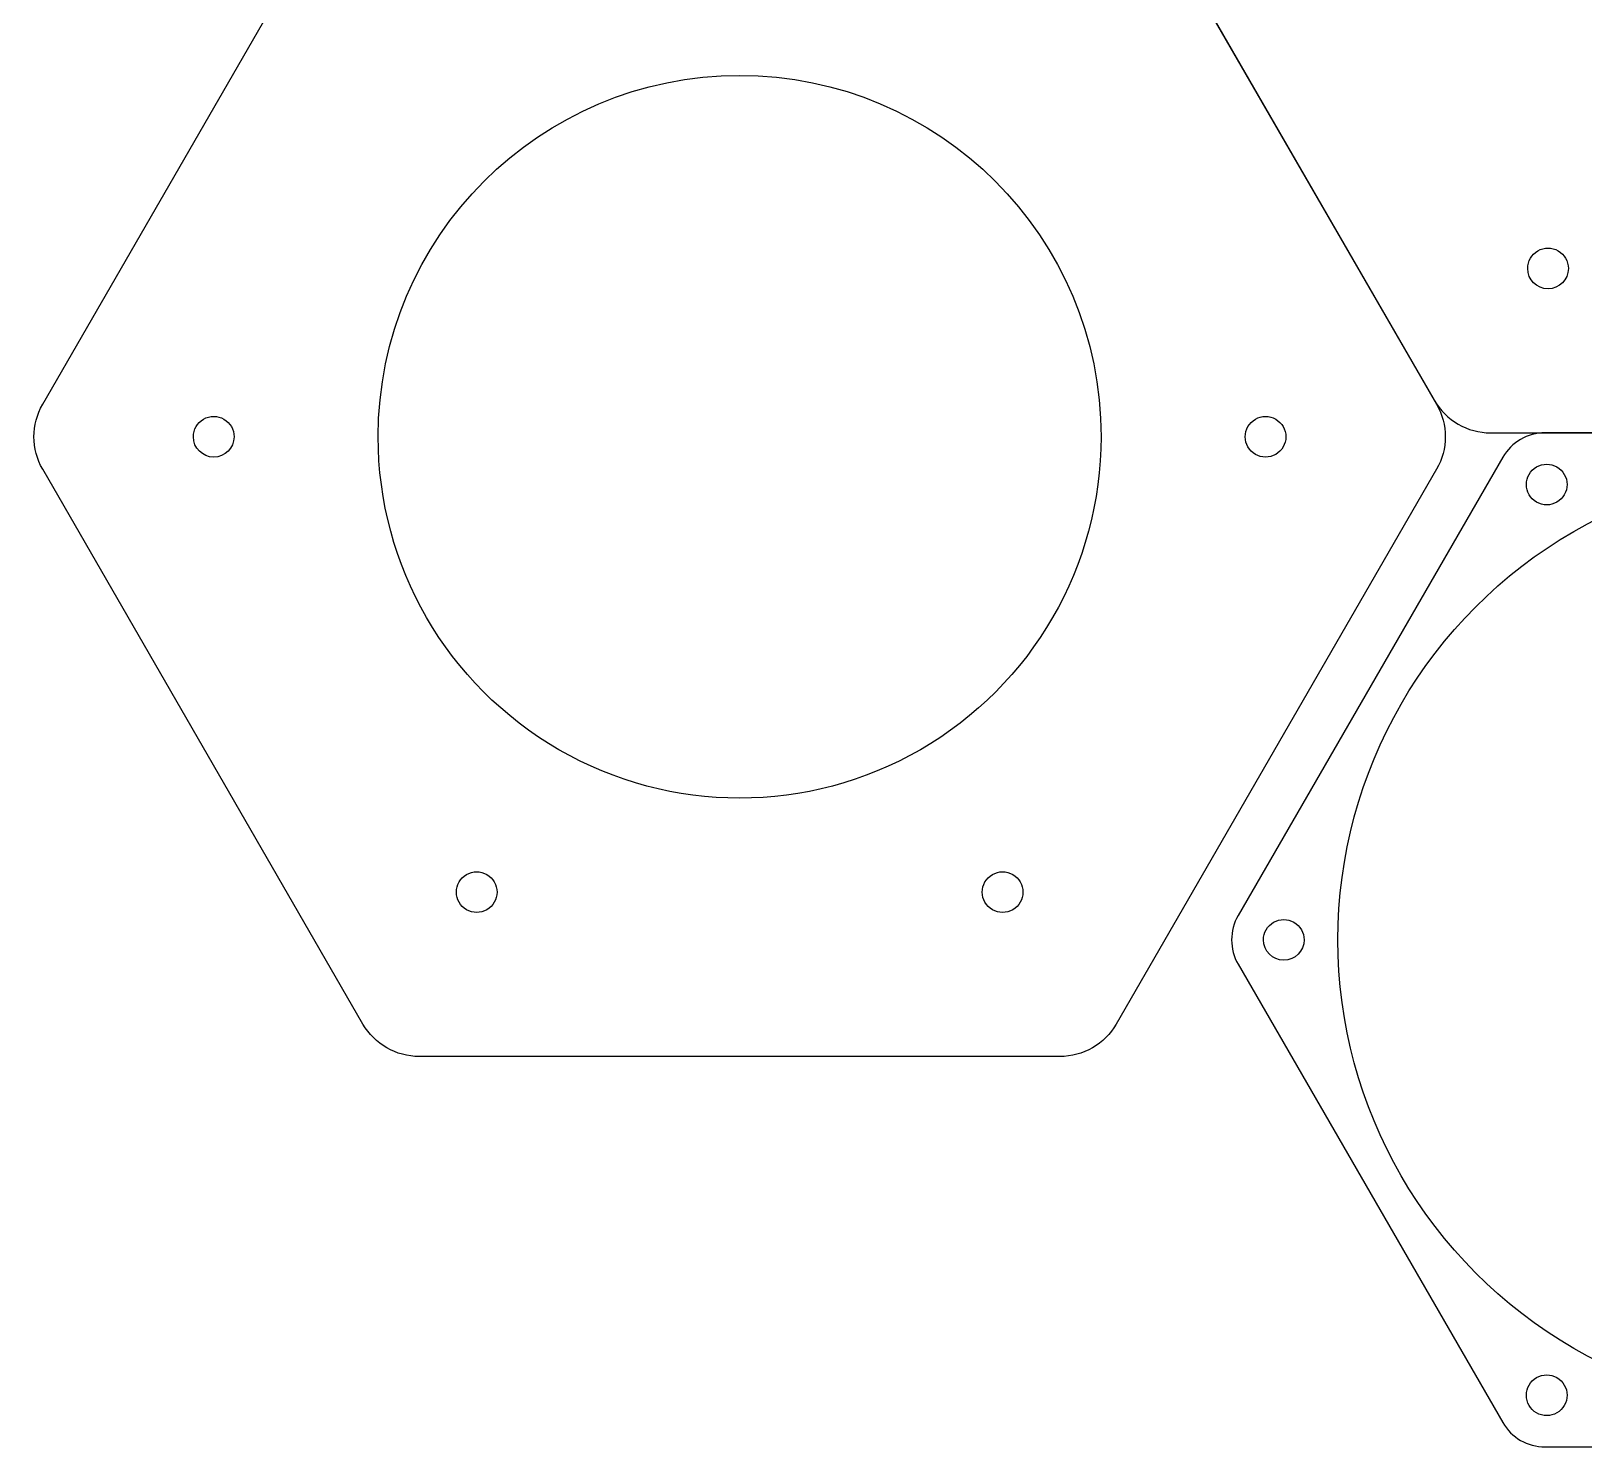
# Model space of a CAD drawing. Extents: x 5 to 967, y 5 to 440.
# Drawn here: x 755.7 to 851.1, y 160.8 to 247.8 of the extents above; entities that cross this region are included whole.
import ezdxf

# ---------------------------------------------------------------- set-up
doc = ezdxf.new("R2010")
doc.units = 0
doc.layers.get('0').update_dxf_attribs({"linetype": 'CONTINUOUS'})

msp = doc.modelspace()

# ---------------------------------------------------------------- linework, layer by layer
at = {"color": 7}
for p, q in [((756.391947, 224.876819), (776.082546, 258.981939)), ((822.251574, 259.225498), (841.942173, 225.120382)), ((822.391944, 258.981939), (842.082543, 224.876819)), ((847.681873, 233.2269), (847.681873, 233.2269)), ((765.657247, 222.87682), (765.657247, 222.87682)), ((777.017237, 222.87682), (777.017237, 222.87682)), ((830.317254, 222.87682), (830.317254, 222.87682)), ((845.406273, 223.120382), (884.787471, 223.120382)), ((881.284771, 223.120338), (848.748873, 223.120338)), ((846.150793, 221.620338), (829.882844, 193.443425)), ((776.082546, 186.771704), (756.391947, 220.876819)), ((842.082543, 220.876819), (822.391944, 186.771704)), ((847.601833, 219.942024), (847.601833, 219.942024)), ((781.822256, 194.878221), (781.822256, 194.878221)), ((814.152244, 194.878221), (814.152244, 194.878221)), ((831.436824, 191.943426), (831.436824, 191.943426)), ((836.016813, 191.943426), (836.016813, 191.943426)), ((829.882844, 190.443425), (846.150793, 162.266512)), ((818.927844, 184.771704), (779.546646, 184.771704)), ((847.601833, 163.944825), (847.601833, 163.944825)), ((848.748873, 160.766512), (881.284771, 160.766512))]:
    msp.add_line(p, q, dxfattribs=at)
for points in [[(777.017237, 222.87682), (777.017238, 235.148586), (786.965469, 245.096817), (799.237235, 245.096817)], [(799.237235, 245.096817), (811.509001, 245.096817), (821.457233, 235.148586), (821.457233, 222.87682)], [(847.681873, 233.2269), (847.681873, 233.673482), (847.920122, 234.086141), (848.306873, 234.309432)], [(848.306873, 234.309432), (848.693624, 234.532723), (849.170122, 234.532723), (849.556873, 234.309432)], [(849.556873, 234.309432), (849.943624, 234.086141), (850.181873, 233.673482), (850.181873, 233.2269)], [(848.931873, 231.9769), (848.241517, 231.9769), (847.681873, 232.536544), (847.681873, 233.2269)], [(850.181873, 233.2269), (850.181873, 232.536544), (849.622229, 231.9769), (848.931873, 231.9769)], [(756.391947, 220.876819), (755.677416, 222.114424), (755.677416, 223.639215), (756.391947, 224.876819)], [(841.942173, 225.120382), (842.656704, 223.882778), (843.977211, 223.120383), (845.406273, 223.120382)], [(842.082543, 224.876819), (842.797074, 223.639215), (842.797074, 222.114424), (842.082543, 220.876819)], [(765.657247, 222.87682), (765.657247, 223.323402), (765.895495, 223.736061), (766.282247, 223.959352)], [(766.282247, 223.959352), (766.668998, 224.182643), (767.145495, 224.182643), (767.532246, 223.959352)], [(767.532246, 223.959352), (767.918998, 223.736061), (768.157246, 223.323402), (768.157246, 222.87682)], [(830.317254, 222.87682), (830.317254, 223.323402), (830.555502, 223.736061), (830.942254, 223.959352)], [(830.942254, 223.959352), (831.329005, 224.182643), (831.805502, 224.182643), (832.192254, 223.959352)], [(832.192254, 223.959352), (832.579005, 223.736061), (832.817254, 223.323402), (832.817254, 222.87682)], [(766.907246, 221.626821), (766.216891, 221.626821), (765.657247, 222.186464), (765.657247, 222.87682)], [(768.157246, 222.87682), (768.157246, 222.186464), (767.597602, 221.626821), (766.907246, 221.626821)], [(788.127236, 203.633737), (781.252345, 207.602958), (777.017237, 214.93838), (777.017237, 222.87682)], [(821.457233, 222.87682), (821.457233, 214.93838), (817.222125, 207.602958), (810.347234, 203.633737)], [(830.942254, 221.794289), (830.555502, 222.01758), (830.317254, 222.430238), (830.317254, 222.87682)], [(832.817254, 222.87682), (832.817254, 222.430238), (832.579005, 222.01758), (832.192254, 221.794289)], [(848.748873, 223.120338), (847.677075, 223.12034), (846.686692, 222.548543), (846.150793, 221.620338)], [(832.192254, 221.794289), (831.805502, 221.570998), (831.329005, 221.570998), (830.942254, 221.794289)], [(850.516813, 217.058161), (859.489444, 222.238512), (870.544181, 222.238512), (879.516812, 217.058161)], [(847.601833, 219.942024), (847.601833, 220.388606), (847.840082, 220.801265), (848.226833, 221.024556)], [(848.226833, 221.024556), (848.613584, 221.247847), (849.090082, 221.247847), (849.476833, 221.024556)], [(849.476833, 221.024556), (849.863584, 220.801265), (850.101833, 220.388606), (850.101833, 219.942024)], [(848.226833, 218.859493), (847.840082, 219.082784), (847.601833, 219.495442), (847.601833, 219.942024)], [(850.101833, 219.942024), (850.101833, 219.495442), (849.863584, 219.082784), (849.476833, 218.859493)], [(849.476833, 218.859493), (849.090082, 218.636202), (848.613584, 218.636202), (848.226833, 218.859493)], [(836.016813, 191.943426), (836.016813, 202.304127), (841.544182, 211.87781), (850.516813, 217.058161)], [(810.347234, 203.633737), (803.472343, 199.664517), (795.002127, 199.664517), (788.127236, 203.633737)], [(781.822256, 194.878221), (781.822256, 195.324803), (782.060504, 195.737462), (782.447256, 195.960753)], [(782.447256, 195.960753), (782.834007, 196.184044), (783.310504, 196.184044), (783.697256, 195.960753)], [(783.697256, 195.960753), (784.084007, 195.737462), (784.322256, 195.324803), (784.322256, 194.878221)], [(814.152244, 194.878221), (814.152244, 195.324803), (814.390493, 195.737462), (814.777244, 195.960753)], [(814.777244, 195.960753), (815.163996, 196.184044), (815.640493, 196.184044), (816.027244, 195.960753)], [(816.027244, 195.960753), (816.413996, 195.737462), (816.652244, 195.324803), (816.652244, 194.878221)], [(782.447256, 193.79569), (782.060504, 194.018981), (781.822256, 194.43164), (781.822256, 194.878221)], [(784.322256, 194.878221), (784.322256, 194.43164), (784.084007, 194.018981), (783.697256, 193.79569)], [(814.777244, 193.79569), (814.390493, 194.018981), (814.152244, 194.43164), (814.152244, 194.878221)], [(816.652244, 194.878221), (816.652244, 194.43164), (816.413996, 194.018981), (816.027244, 193.79569)], [(783.697256, 193.79569), (783.310504, 193.572399), (782.834007, 193.572399), (782.447256, 193.79569)], [(816.027244, 193.79569), (815.640493, 193.572399), (815.163996, 193.572399), (814.777244, 193.79569)], [(829.882844, 193.443425), (829.346945, 192.515222), (829.346945, 191.371629), (829.882844, 190.443425)], [(831.436824, 191.943426), (831.436824, 192.390007), (831.675072, 192.802666), (832.061824, 193.025957)], [(832.061824, 193.025957), (832.448575, 193.249248), (832.925072, 193.249248), (833.311824, 193.025957)], [(833.311824, 193.025957), (833.698575, 192.802666), (833.936824, 192.390007), (833.936824, 191.943426)], [(832.686824, 190.693426), (831.996468, 190.693426), (831.436824, 191.25307), (831.436824, 191.943426)], [(833.936824, 191.943426), (833.936823, 191.25307), (833.377179, 190.693426), (832.686824, 190.693426)], [(850.516813, 166.82869), (841.544182, 172.009041), (836.016813, 181.582724), (836.016813, 191.943426)], [(779.546646, 184.771704), (778.117584, 184.771705), (776.797077, 185.5341), (776.082546, 186.771704)], [(822.391944, 186.771704), (821.677413, 185.5341), (820.356906, 184.771705), (818.927844, 184.771704)], [(879.516812, 166.82869), (870.544181, 161.648339), (859.489444, 161.648339), (850.516813, 166.82869)], [(848.226833, 165.027357), (848.613584, 165.250648), (849.090082, 165.250648), (849.476833, 165.027357)], [(847.601833, 163.944825), (847.601833, 164.391407), (847.840082, 164.804066), (848.226833, 165.027357)], [(849.476833, 165.027357), (849.863584, 164.804066), (850.101833, 164.391407), (850.101833, 163.944825)], [(848.226833, 162.862293), (847.840082, 163.085584), (847.601833, 163.498243), (847.601833, 163.944825)], [(850.101833, 163.944825), (850.101833, 163.498243), (849.863584, 163.085584), (849.476833, 162.862293)], [(849.476833, 162.862293), (849.090082, 162.639002), (848.613584, 162.639002), (848.226833, 162.862293)], [(846.150793, 162.266512), (846.686692, 161.338308), (847.677075, 160.766511), (848.748873, 160.766512)]]:
    msp.add_open_spline(points, degree=3, dxfattribs=at)

doc.saveas('drawing.dxf')
